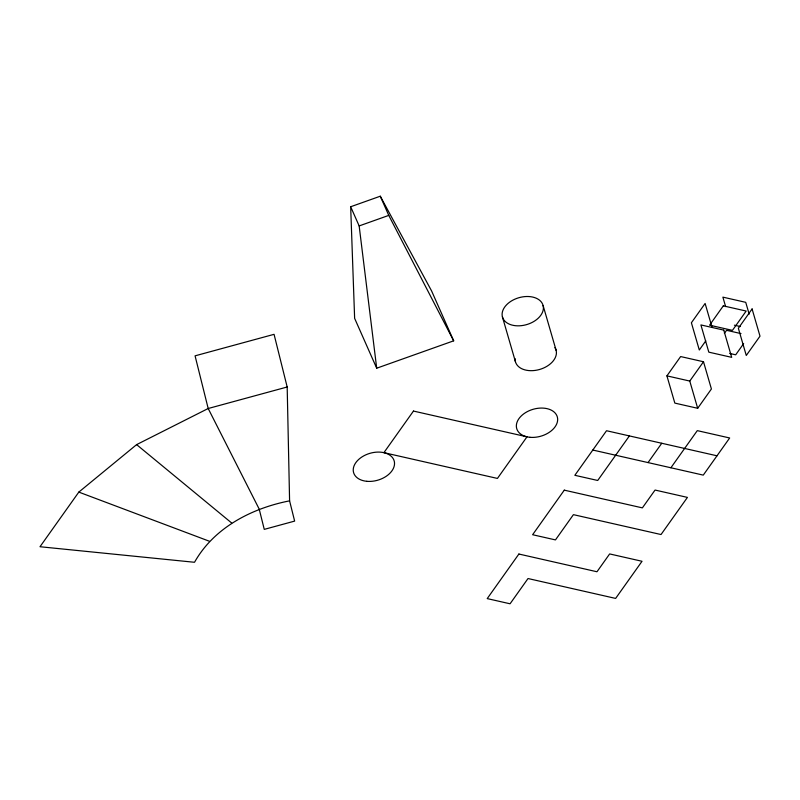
<?xml version="1.0" encoding="UTF-8"?>
<svg xmlns="http://www.w3.org/2000/svg" width="800" height="800" viewBox="0 0 800 800"><rect width="100%" height="100%" fill="white"/><g stroke="black" fill="none" stroke-linecap="round" stroke-linejoin="round"><path stroke-width="1.2" d="M287.18 387L208.19 408.51L136.61 444.62L78.82 492.1L40 546.73L194.52 562.28C214 527.63 251.71 508.28 289.59 500.85L287.18 387L274.06 334.33L195.07 355.84L208.19 408.51L259.21 509.12L264.26 529.38L294.64 521.1L289.59 500.85M666.92 375.87L680.64 356.56L703.5 361.75L711.41 388.98L697.68 408.29L674.83 403.1L666.92 375.87L689.77 381.06L697.68 408.29M629.39 435.92L597.71 480.48L574.85 475.3L606.53 430.73L717 455.8M705.8 340.85L699.3 350L691.39 322.77L705.12 303.46L711.99 327.13M689.77 381.06L703.5 361.75M724.4 333.36L726.57 330.31L741 333.59M648.04 462.58L661.76 443.27M743.64 343.63L735.69 354.81L729.68 353.44M670.89 467.77L697.29 430.63L729.67 437.98L703.27 475.12L592.8 450.04M350.67 206.75L380.28 196.21L431.6 290.96L453.67 340.83L376.7 368.21L354.63 318.35L350.67 206.75L359.16 225.93L376.7 368.21M359.16 225.93L388.76 215.39L453.67 340.83M734.4 325.19L740.41 326.55M78.82 492.1L209.46 541.27M136.61 444.62L231.68 523.01M380.28 196.21L388.76 215.39M749.17 314.16L745.73 302.33L722.88 297.14L725.63 306.61M543.1 305.52A21.13 14 -16.2 0 1 515.62 325.72A21.13 14 -16.2 0 1 509.51 302.26A21.13 14 -16.2 0 1 543.1 305.52L556.13 350.37M502.39 316.81L515.42 361.66M554.91 347.62A21.13 14 -16.2 0 1 539.3 369.56A21.13 14 -16.2 0 1 515.13 358.65M413.46 411.06L383.9 452.66L497.43 478.43L526.99 436.83L413.46 411.06M518.89 554.03L487.22 598.6L510.07 603.79L528.02 578.53L615.63 598.42L642.03 561.28L609.65 553.93L596.98 571.76L518.89 554.03M564.29 490.15L532.62 534.72L555.47 539.91L573.42 514.65L661.03 534.54L687.43 497.4L655.05 490.05L642.38 507.88L564.29 490.15M723.31 305.86L709.59 325.18L732.44 330.36L746.17 311.05L723.31 305.86M752.09 308.95L738.36 328.26L746.27 355.48L760 336.17L752.09 308.95M723.77 330.12L700.91 324.93L708.82 352.16L731.68 357.35L723.77 330.12M529.97 437.3A21.13 14 -16.2 0 0 557.35 417.04A21.13 14 -16.2 0 0 523.71 413.87A21.13 14 -16.2 0 0 529.97 437.3M366.84 481.31A21.13 14 -16.2 0 0 394.22 461.05A21.13 14 -16.2 0 0 360.58 457.89A21.13 14 -16.2 0 0 366.84 481.31"/></g></svg>
